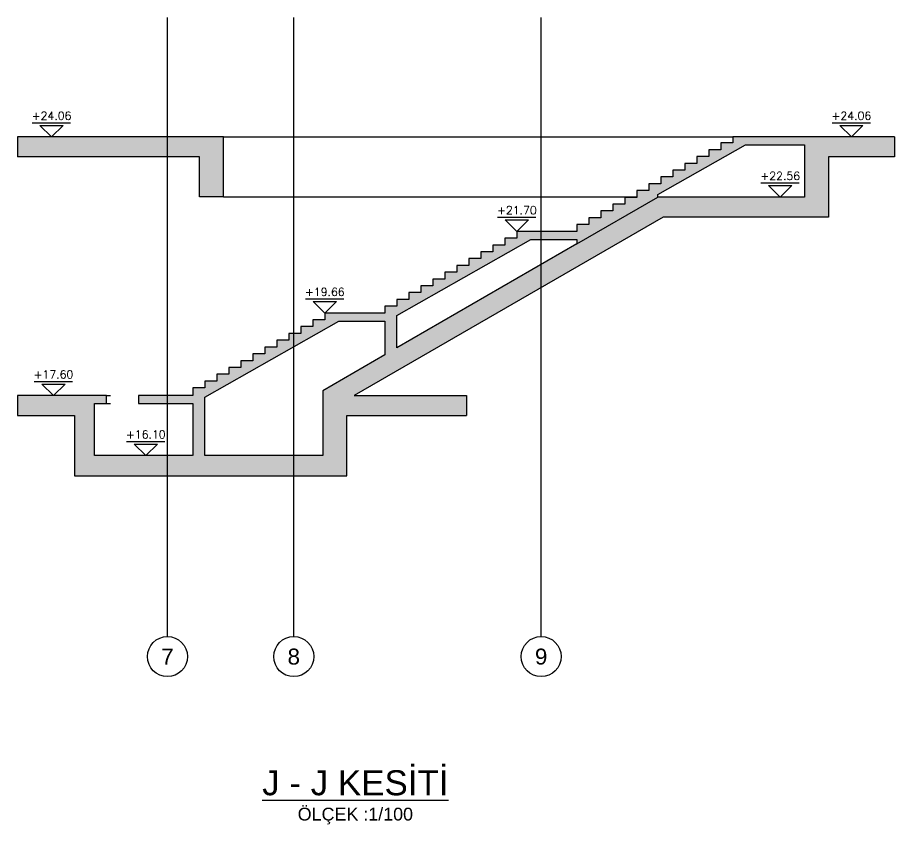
# Model space of a CAD drawing. Header units: millimetres. Extents: x 400392 to 401301, y 4543945 to 4544121.
# Drawn here: x 401212.12 to 401234.03, y 4543973.55 to 4543993.71 of the extents above; entities that cross this region are included whole.
import ezdxf
from ezdxf.enums import TextEntityAlignment as Align

# ---------------------------------------------------------------- set-up
doc = ezdxf.new("R2010")
doc.units = ezdxf.units.MM
for name, pattern in [('AKS', [3, 2.5, -0.25, 0, -0.25]), ('CIZGI', [0.4, 0.25, -0.15]), ('CONTINU', [0]), ('Dot', [4, 0, -4])]:
    doc.linetypes.add(name, pattern=pattern)
for name, color, linetype in [('aks prota', 2, 'AKS'), ('caks prota', 4, 'Continuous'), ('görünüş prota', 4, 'Continuous'), ('kesik prota', 2, 'CIZGI'), ('kesit prota', 1, 'Continuous'), ('kesit tarama prota', 252, 'Continuous'), ('kot prota', 4, 'Continuous'), ('PRT-CST-rc_level', 6, 'Continuous'), ('PRT-CST-rc_levermark', 4, 'Continuous'), ('t35 prota', 3, 'Continuous'), ('taks prota', 7, 'Continuous'), ('tplan prota', 7, 'Continuous')]:
    doc.layers.add(name, color=color, linetype=linetype)
doc.styles.add('Arial', font='Arial.ttf')
doc.styles.add('OLCU', font='romanstw.shx')
doc.styles.add('TAKS', font='Arial Unicode.ttf')

# ---------------------------------------------------------------- blocks, each defined once
blk = doc.blocks.new('KOTK5')
at = {"layer": 'PRT-CST-rc_levermark'}
blk.add_line((216.7, 160), (-213.3, 160), dxfattribs=at)
blk.add_lwpolyline([(130, 130), (-130, 130), (0, 0)], close=True, dxfattribs=at)
at = {"layer": 'PRT-CST-rc_level', "style": 'OLCU'}
blk.add_attdef('000.00', text='', height=90, dxfattribs=at).set_placement((0, 193.1), align=Align.CENTER)

msp = doc.modelspace()

# ---------------------------------------------------------------- hatches: boundary and pattern name
at = {"layer": 'kesit tarama prota'}
h = msp.add_hatch(color=256, dxfattribs=at)
h.dxf.hatch_style = 1
h.paths.add_polyline_path([(401217.2681, 4543990.72979), (401212.12002, 4543990.72979), (401212.12002, 4543990.22979), (401216.6681, 4543990.22979), (401216.6681, 4543989.22979), (401217.2681, 4543989.22979)])
h = msp.add_hatch(color=256, dxfattribs=at)
h.dxf.hatch_style = 1
h.paths.add_polyline_path([(401232.38591, 4543990.22979), (401234.03446, 4543990.22979), (401234.03446, 4543990.72979), (401229.99806, 4543990.72979), (401229.99806, 4543990.57979), (401229.69806, 4543990.57979), (401229.69806, 4543990.40979), (401229.39806, 4543990.40979), (401229.39806, 4543990.23979), (401229.09806, 4543990.23979), (401229.09806, 4543990.06979), (401228.79806, 4543990.06979), (401228.79806, 4543989.89979), (401228.49806, 4543989.89979), (401228.49806, 4543989.72979), (401228.19806, 4543989.72979), (401228.19806, 4543989.55979), (401227.89806, 4543989.55979), (401227.89806, 4543989.38979), (401227.59806, 4543989.38979), (401227.59806, 4543989.21979), (401227.29806, 4543989.21979), (401227.29806, 4543989.04979), (401226.99806, 4543989.04979), (401226.99806, 4543988.87979), (401226.69806, 4543988.87979), (401226.69806, 4543988.70979), (401226.39806, 4543988.70979), (401226.39806, 4543988.53979), (401226.09806, 4543988.53979), (401226.09806, 4543988.36979), (401224.59806, 4543988.36979), (401224.59806, 4543988.19979), (401224.29806, 4543988.19979), (401224.29806, 4543988.02979), (401223.99806, 4543988.02979), (401223.99806, 4543987.85979), (401223.69806, 4543987.85979), (401223.69806, 4543987.68979), (401223.39806, 4543987.68979), (401223.39806, 4543987.51979), (401223.09806, 4543987.51979), (401223.09806, 4543987.34979), (401222.79806, 4543987.34979), (401222.79806, 4543987.17979), (401222.49806, 4543987.17979), (401222.49806, 4543987.00979), (401222.19806, 4543987.00979), (401222.19806, 4543986.83979), (401221.89806, 4543986.83979), (401221.89806, 4543986.66979), (401221.59806, 4543986.66979), (401221.59806, 4543986.49979), (401221.29806, 4543986.49979), (401221.29806, 4543986.32979), (401219.79806, 4543986.32979), (401219.79806, 4543986.15979), (401219.49806, 4543986.15979), (401219.49806, 4543985.98979), (401219.19806, 4543985.98979), (401219.19806, 4543985.81979), (401218.89806, 4543985.81979), (401218.89806, 4543985.64979), (401218.59806, 4543985.64979), (401218.59806, 4543985.47979), (401218.29806, 4543985.47979), (401218.29806, 4543985.30979), (401217.99806, 4543985.30979), (401217.99806, 4543985.13979), (401217.69806, 4543985.13979), (401217.69806, 4543984.96979), (401217.39806, 4543984.96979), (401217.39806, 4543984.79979), (401217.09806, 4543984.79979), (401217.09806, 4543984.62979), (401216.79806, 4543984.62979), (401216.79806, 4543984.45979), (401216.49806, 4543984.45979), (401216.49806, 4543984.26679), (401215.14686, 4543984.26679), (401215.14686, 4543984.06679), (401216.49806, 4543984.06679), (401216.49806, 4543982.76679), (401214.04686, 4543982.76679), (401214.04686, 4543984.06679), (401214.34686, 4543984.06679), (401214.34686, 4543984.26679), (401212.12002, 4543984.26679), (401212.12002, 4543983.76679), (401213.54686, 4543983.76679), (401213.54686, 4543982.26679), (401220.34686, 4543982.26679), (401220.34686, 4543982.96679), (401219.74686, 4543982.96679), (401219.74686, 4543982.76679), (401216.79806, 4543982.76679), (401216.79806, 4543984.22991), (401220.15078, 4543986.12979), (401221.29806, 4543986.12979), (401221.29806, 4543985.28566), (401219.74686, 4543984.39008), (401219.74686, 4543982.96679), (401220.34686, 4543982.96679), (401220.34686, 4543983.76679), (401223.34309, 4543983.76679), (401223.34309, 4543984.26679), (401220.53332, 4543984.26679), (401228.25826, 4543988.72679), (401232.38591, 4543988.72679)])
h.paths.add_polyline_path([(401228.12429, 4543989.22679), (401228.12429, 4543989.28811), (401230.31549, 4543990.52979), (401231.78591, 4543990.52979), (401231.78591, 4543989.22679)], flags=16)
h.paths.add_polyline_path([(401226.09806, 4543988.16979), (401226.09806, 4543988.05694), (401221.59806, 4543985.45887), (401221.59806, 4543986.26991), (401224.95078, 4543988.16979)], flags=16)

# ---------------------------------------------------------------- linework, layer by layer
at = {"layer": 'aks prota', "ltscale": 10}
for p, q in [((401215.86377, 4543978.24666), (401215.86377, 4543993.71298)), ((401219.02377, 4543978.24666), (401219.02377, 4543993.71298)), ((401225.20352, 4543978.24666), (401225.20352, 4543993.71298))]:
    msp.add_line(p, q, dxfattribs=at)
at = {"layer": 'caks prota', "ltscale": 0.05}
for centre in [(401215.86677, 4543977.74666), (401219.02309, 4543977.74666), (401225.20551, 4543977.74666)]:
    msp.add_circle(centre, 0.5, dxfattribs=at)
at = {"layer": 'görünüş prota'}
for points in [[(401217.2681, 4543990.72979), (401229.99806, 4543990.72979)], [(401217.2681, 4543989.22979), (401227.59806, 4543989.22979)]]:
    msp.add_lwpolyline(points, dxfattribs=at)
at = {"layer": 'görünüş prota', "color": 4, "linetype": 'Dot'}
for points in [[(401214.34686, 4543984.26679), (401215.14686, 4543984.26679)], [(401214.34686, 4543984.06679), (401215.14686, 4543984.06679)]]:
    msp.add_lwpolyline(points, dxfattribs=at)
at = {"layer": 'kesik prota', "ltscale": 10}
for points in [[(401212.12002, 4543990.72979), (401212.12002, 4543990.22979)], [(401234.03446, 4543990.72979), (401234.03446, 4543990.22979)], [(401226.09806, 4543988.05694), (401228.12429, 4543989.22679)], [(401212.12002, 4543984.26679), (401212.12002, 4543983.76679)], [(401223.34309, 4543984.26679), (401223.34309, 4543983.76679)]]:
    msp.add_lwpolyline(points, dxfattribs=at)
at = {"layer": 'kesit prota'}
for p, q in [((401217.2681, 4543989.22979), (401217.2681, 4543990.72979)), ((401216.6681, 4543989.22979), (401216.6681, 4543990.22979))]:
    msp.add_line(p, q, dxfattribs=at)
for points in [[(401217.2681, 4543990.72979), (401212.12002, 4543990.72979)], [(401234.03446, 4543990.72979), (401229.99806, 4543990.72979), (401229.99806, 4543990.57979), (401229.69806, 4543990.57979), (401229.69806, 4543990.40979), (401229.39806, 4543990.40979), (401229.39806, 4543990.23979), (401229.09806, 4543990.23979), (401229.09806, 4543990.06979), (401228.79806, 4543990.06979), (401228.79806, 4543989.89979), (401228.49806, 4543989.89979), (401228.49806, 4543989.72979), (401228.19806, 4543989.72979), (401228.19806, 4543989.55979), (401227.89806, 4543989.55979), (401227.89806, 4543989.38979), (401227.59806, 4543989.38979), (401227.59806, 4543989.21979), (401227.29806, 4543989.21979), (401227.29806, 4543989.04979), (401226.99806, 4543989.04979), (401226.99806, 4543988.87979), (401226.69806, 4543988.87979), (401226.69806, 4543988.70979), (401226.39806, 4543988.70979), (401226.39806, 4543988.53979), (401226.09806, 4543988.53979), (401226.09806, 4543988.36979), (401224.59806, 4543988.36979), (401224.59806, 4543988.19979), (401224.29806, 4543988.19979), (401224.29806, 4543988.02979), (401223.99806, 4543988.02979), (401223.99806, 4543987.85979), (401223.69806, 4543987.85979), (401223.69806, 4543987.68979), (401223.39806, 4543987.68979), (401223.39806, 4543987.51979), (401223.09806, 4543987.51979), (401223.09806, 4543987.34979), (401222.79806, 4543987.34979), (401222.79806, 4543987.17979), (401222.49806, 4543987.17979), (401222.49806, 4543987.00979), (401222.19806, 4543987.00979), (401222.19806, 4543986.83979), (401221.89806, 4543986.83979), (401221.89806, 4543986.66979), (401221.59806, 4543986.66979), (401221.59806, 4543986.49979), (401221.29806, 4543986.49979), (401221.29806, 4543986.32979), (401219.79806, 4543986.32979), (401219.79806, 4543986.15979), (401219.49806, 4543986.15979), (401219.49806, 4543985.98979), (401219.19806, 4543985.98979), (401219.19806, 4543985.81979), (401218.89806, 4543985.81979), (401218.89806, 4543985.64979), (401218.59806, 4543985.64979), (401218.59806, 4543985.47979), (401218.29806, 4543985.47979), (401218.29806, 4543985.30979), (401217.99806, 4543985.30979), (401217.99806, 4543985.13979), (401217.69806, 4543985.13979), (401217.69806, 4543984.96979), (401217.39806, 4543984.96979), (401217.39806, 4543984.79979), (401217.09806, 4543984.79979), (401217.09806, 4543984.62979), (401216.79806, 4543984.62979), (401216.79806, 4543984.45979), (401216.49806, 4543984.45979), (401216.49806, 4543984.26679), (401215.14686, 4543984.26679), (401215.14686, 4543984.06679), (401216.49806, 4543984.06679), (401216.49806, 4543982.76679)], [(401216.6681, 4543990.22979), (401212.12002, 4543990.22979)], [(401234.03446, 4543990.22979), (401232.38591, 4543990.22979), (401232.38591, 4543988.72679), (401228.25826, 4543988.72679), (401220.53332, 4543984.26679), (401223.34309, 4543984.26679)], [(401217.2681, 4543989.22979), (401216.6681, 4543989.22979)], [(401216.4953, 4543982.76679), (401214.04686, 4543982.76679), (401214.04686, 4543984.06679), (401214.34686, 4543984.06679), (401214.34686, 4543984.26679), (401212.12002, 4543984.26679)], [(401212.12002, 4543983.76679), (401213.54686, 4543983.76679), (401213.54686, 4543982.26679), (401220.34686, 4543982.26679), (401220.34686, 4543983.76679), (401223.34309, 4543983.76679)]]:
    msp.add_lwpolyline(points, dxfattribs=at)
for points in [[(401228.12429, 4543989.28811), (401230.31549, 4543990.52979), (401231.78591, 4543990.52979), (401231.78591, 4543989.22679), (401228.12429, 4543989.22679)], [(401221.59806, 4543986.26991), (401224.95078, 4543988.16979), (401226.09806, 4543988.16979), (401226.09806, 4543988.05694), (401221.59806, 4543985.45887)], [(401221.29806, 4543986.12979), (401221.29806, 4543985.28566), (401219.74686, 4543984.39008), (401219.74686, 4543982.76679), (401216.79806, 4543982.76679), (401216.79806, 4543984.22991), (401220.15078, 4543986.12979)]]:
    msp.add_lwpolyline(points, close=True, dxfattribs=at)

# ---------------------------------------------------------------- block references
at = {"layer": 'kot prota', "linetype": 'CONTINU', "ltscale": 0.1}
ref = msp.add_blockref('KOTK5', (401212.97008, 4543990.72979), dxfattribs=dict(at, xscale=-0.002222222222222222, yscale=0.002222222222222222, zscale=0.002222222222222222, rotation=359.9999999999036))
ref.add_attrib('000.00', '+24.06', dxfattribs={"layer": 'PRT-CST-rc_level', "height": 0.2, "style": 'OLCU'}).set_placement((401212.97008, 4543991.15899), align=Align.CENTER)
ref = msp.add_blockref('KOTK5', (401232.95783, 4543990.72979), dxfattribs=dict(at, xscale=-0.002222222222222222, yscale=0.002222222222222222, zscale=0.002222222222222222, rotation=359.9999999999036))
ref.add_attrib('000.00', '+24.06', dxfattribs={"layer": 'PRT-CST-rc_level', "height": 0.2, "style": 'OLCU'}).set_placement((401232.95783, 4543991.15899), align=Align.CENTER)
ref = msp.add_blockref('KOTK5', (401231.17933, 4543989.22679), dxfattribs=dict(at, xscale=-0.002222222222222222, yscale=0.002222222222222222, zscale=0.002222222222222222, rotation=359.9999999999036))
ref.add_attrib('000.00', '+22.56', dxfattribs={"layer": 'PRT-CST-rc_level', "height": 0.2, "style": 'OLCU'}).set_placement((401231.17933, 4543989.65599), align=Align.CENTER)
ref = msp.add_blockref('KOTK5', (401224.59806, 4543988.36979), dxfattribs=dict(at, xscale=-0.002222222222222222, yscale=0.002222222222222222, zscale=0.002222222222222222, rotation=359.9999999999036))
ref.add_attrib('000.00', '+21.70', dxfattribs={"layer": 'PRT-CST-rc_level', "height": 0.2, "style": 'OLCU'}).set_placement((401224.59806, 4543988.79899), align=Align.CENTER)
ref = msp.add_blockref('KOTK5', (401219.79806, 4543986.32979), dxfattribs=dict(at, xscale=-0.002222222222222222, yscale=0.002222222222222222, zscale=0.002222222222222222, rotation=359.9999999999036))
ref.add_attrib('000.00', '+19.66', dxfattribs={"layer": 'PRT-CST-rc_level', "height": 0.2, "style": 'OLCU'}).set_placement((401219.79806, 4543986.75899), align=Align.CENTER)
ref = msp.add_blockref('KOTK5', (401213.0175, 4543984.26679), dxfattribs=dict(at, xscale=-0.002222222222222222, yscale=0.002222222222222222, zscale=0.002222222222222222, rotation=359.9999999999036))
ref.add_attrib('000.00', '+17.60', dxfattribs={"layer": 'PRT-CST-rc_level', "height": 0.2, "style": 'OLCU'}).set_placement((401213.0175, 4543984.69599), align=Align.CENTER)
ref = msp.add_blockref('KOTK5', (401215.32469, 4543982.76679), dxfattribs=dict(at, xscale=-0.002222222222222222, yscale=0.002222222222222222, zscale=0.002222222222222222, rotation=359.9999999999036))
ref.add_attrib('000.00', '+16.10', dxfattribs={"layer": 'PRT-CST-rc_level', "height": 0.2, "style": 'OLCU'}).set_placement((401215.32469, 4543983.19599), align=Align.CENTER)

# ---------------------------------------------------------------- texts
at = {"layer": 't35 prota', "style": 'Arial'}
msp.add_text('ÖLÇEK :1/100', height=0.32, dxfattribs=at).set_placement((401220.56235, 4543973.79625), align=Align.MIDDLE)
at = {"layer": 'taks prota', "style": 'TAKS'}
for s, p in [('7', (401215.86677, 4543977.74666)), ('8', (401219.02309, 4543977.74666)), ('9', (401225.20551, 4543977.74666))]:
    msp.add_text(s, height=0.4, dxfattribs=at).set_placement(p, align=Align.MIDDLE_CENTER)
at = {"layer": 'tplan prota', "style": 'Arial'}
msp.add_text('%%UJ - J KESİTİ', height=0.625, dxfattribs=at).set_placement((401220.56235, 4543974.67125), align=Align.MIDDLE)

doc.saveas('drawing.dxf')
